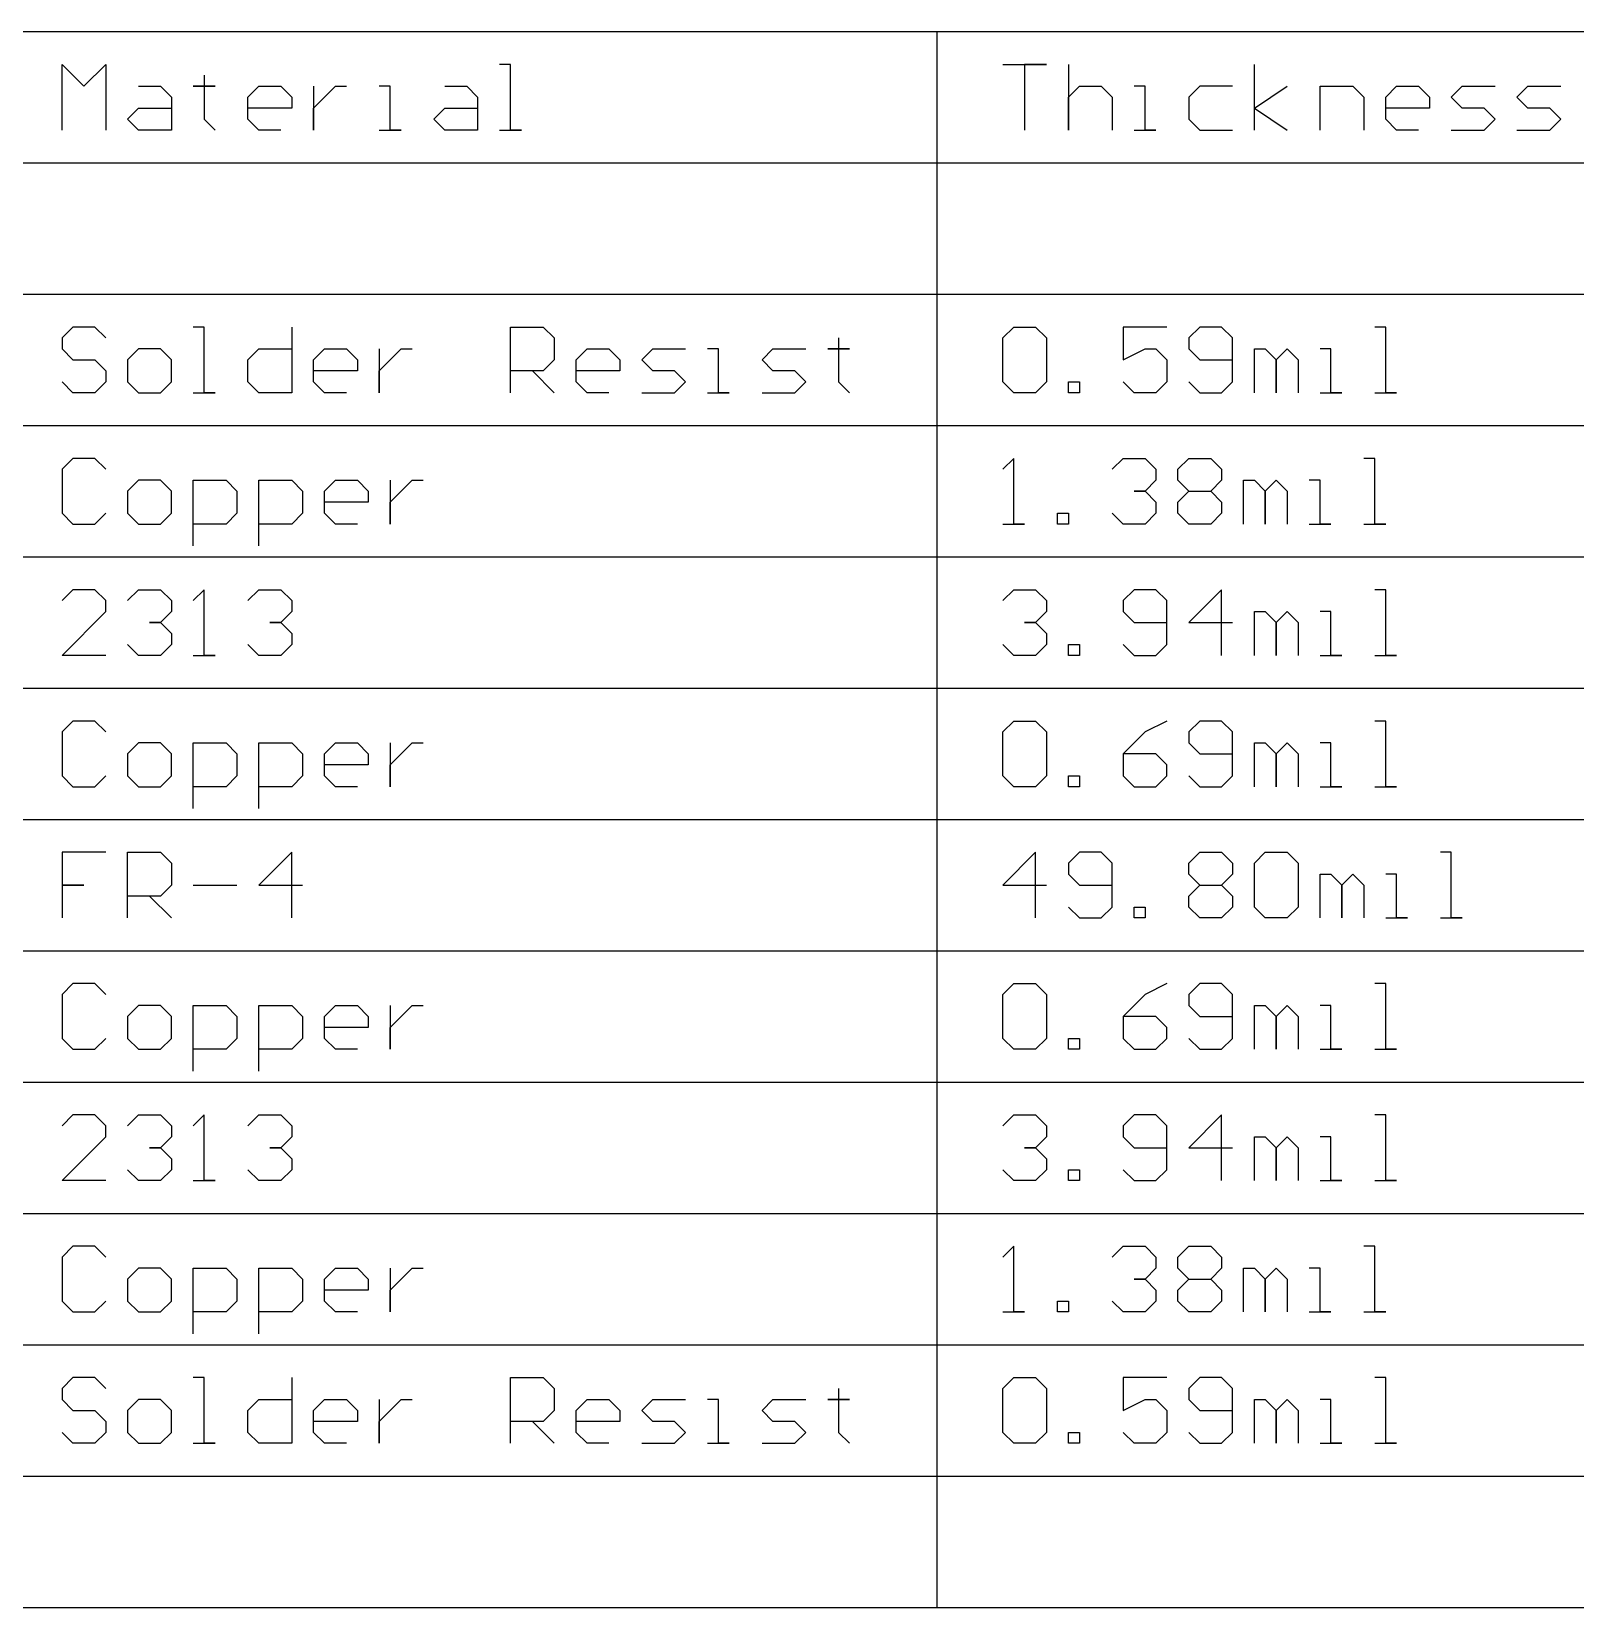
# Model space of a CAD drawing. Header units: millimetres. Extents: x 7.3 to 18.4, y 2.4 to 9.4.
# Drawn here: x 8.694 to 10.105, y 6.072 to 7.513 of the extents above; entities that cross this region are included whole.
import ezdxf

# ---------------------------------------------------------------- set-up
doc = ezdxf.new("R2010")
doc.units = ezdxf.units.MM
doc.header["$MEASUREMENT"] = 0
doc.layers.add('Mechanical1', color=6, linetype='Continuous')

msp = doc.modelspace()

# ---------------------------------------------------------------- linework, layer by layer
at = {"layer": 'Mechanical1'}
for p, q in [((7.3225, 7.5125), (11.8613, 7.5125)), ((9.5219, 6.0725), (9.5219, 7.5125)), ((8.7222, 7.4225), (8.7222, 7.4825)), ((8.7222, 7.4825), (8.7422, 7.4625)), ((8.7422, 7.4625), (8.7621, 7.4825)), ((8.7621, 7.4825), (8.7621, 7.4225)), ((9.132, 7.4825), (9.122, 7.4825)), ((9.132, 7.4225), (9.132, 7.4825)), ((9.5819, 7.4825), (9.6219, 7.4825)), ((9.6219, 7.4825), (9.6019, 7.4825)), ((9.6019, 7.4825), (9.6019, 7.4225)), ((9.6419, 7.4825), (9.6419, 7.4225)), ((9.8118, 7.4225), (9.8118, 7.4825)), ((8.7921, 7.4625), (8.8121, 7.4625)), ((8.8121, 7.4625), (8.8221, 7.4525)), ((8.8521, 7.4625), (8.8421, 7.4625)), ((8.8421, 7.4625), (8.8621, 7.4625)), ((8.8521, 7.4725), (8.8521, 7.4625)), ((8.8621, 7.4625), (8.8521, 7.4625)), ((8.8521, 7.4625), (8.8521, 7.4325)), ((8.8921, 7.4525), (8.9021, 7.4625)), ((8.9021, 7.4625), (8.9221, 7.4625)), ((8.9221, 7.4625), (8.9321, 7.4525)), ((8.9521, 7.4625), (8.9521, 7.4225)), ((8.9621, 7.4525), (8.9721, 7.4625)), ((8.9721, 7.4625), (8.9821, 7.4625)), ((9.0221, 7.4625), (9.0121, 7.4625)), ((9.0221, 7.4225), (9.0221, 7.4625)), ((9.072, 7.4625), (9.092, 7.4625)), ((9.092, 7.4625), (9.102, 7.4525)), ((9.6419, 7.4525), (9.6519, 7.4625)), ((9.6519, 7.4625), (9.6719, 7.4625)), ((9.6719, 7.4625), (9.6819, 7.4525)), ((9.7119, 7.4625), (9.7019, 7.4625)), ((9.7119, 7.4225), (9.7119, 7.4625)), ((9.7619, 7.4625), (9.7519, 7.4525)), ((9.7919, 7.4625), (9.7619, 7.4625)), ((9.8118, 7.4425), (9.8418, 7.4625)), ((9.8718, 7.4225), (9.8718, 7.4625)), ((9.8718, 7.4625), (9.9018, 7.4625)), ((9.9018, 7.4625), (9.9118, 7.4525)), ((9.9318, 7.4525), (9.9418, 7.4625)), ((9.9418, 7.4625), (9.9618, 7.4625)), ((9.9618, 7.4625), (9.9718, 7.4525)), ((9.9918, 7.4525), (10.0018, 7.4625)), ((10.0018, 7.4625), (10.0318, 7.4625)), ((10.0518, 7.4525), (10.0618, 7.4625)), ((10.0618, 7.4625), (10.0918, 7.4625)), ((8.8221, 7.4525), (8.8221, 7.4225)), ((8.8921, 7.4325), (8.8921, 7.4525)), ((8.9321, 7.4525), (8.9321, 7.4425)), ((8.9521, 7.4425), (8.9621, 7.4525)), ((9.102, 7.4525), (9.102, 7.4225)), ((9.6419, 7.4225), (9.6419, 7.4525)), ((9.6819, 7.4525), (9.6819, 7.4225)), ((9.7519, 7.4525), (9.7519, 7.4325)), ((9.9118, 7.4525), (9.9118, 7.4225)), ((9.9318, 7.4325), (9.9318, 7.4525)), ((9.9718, 7.4525), (9.9718, 7.4425)), ((10.0018, 7.4425), (9.9918, 7.4525)), ((10.0618, 7.4425), (10.0518, 7.4525)), ((8.7821, 7.4325), (8.7921, 7.4425)), ((8.7921, 7.4225), (8.7821, 7.4325)), ((8.7921, 7.4425), (8.8221, 7.4425)), ((8.8521, 7.4325), (8.8621, 7.4225)), ((8.9321, 7.4425), (8.8921, 7.4425)), ((8.9021, 7.4225), (8.8921, 7.4325)), ((8.9521, 7.4225), (8.9521, 7.4425)), ((9.062, 7.4325), (9.072, 7.4425)), ((9.072, 7.4225), (9.062, 7.4325)), ((9.072, 7.4425), (9.102, 7.4425)), ((9.7519, 7.4325), (9.7619, 7.4225)), ((9.8118, 7.4425), (9.8418, 7.4225)), ((9.9718, 7.4425), (9.9318, 7.4425)), ((9.9418, 7.4225), (9.9318, 7.4325)), ((10.0218, 7.4425), (10.0018, 7.4425)), ((10.0318, 7.4325), (10.0218, 7.4425)), ((10.0218, 7.4225), (10.0318, 7.4325)), ((10.0818, 7.4425), (10.0618, 7.4425)), ((10.0918, 7.4325), (10.0818, 7.4425)), ((10.0818, 7.4225), (10.0918, 7.4325)), ((8.8221, 7.4225), (8.7921, 7.4225)), ((8.9221, 7.4225), (8.9021, 7.4225)), ((9.0121, 7.4225), (9.0321, 7.4225)), ((9.0321, 7.4225), (9.0221, 7.4225)), ((9.102, 7.4225), (9.072, 7.4225)), ((9.122, 7.4225), (9.142, 7.4225)), ((9.142, 7.4225), (9.132, 7.4225)), ((9.7019, 7.4225), (9.7219, 7.4225)), ((9.7219, 7.4225), (9.7119, 7.4225)), ((9.7619, 7.4225), (9.7919, 7.4225)), ((9.9618, 7.4225), (9.9418, 7.4225)), ((9.9918, 7.4225), (10.0218, 7.4225)), ((10.0518, 7.4225), (10.0818, 7.4225)), ((7.3225, 7.3925), (11.8613, 7.3925)), ((8.6622, 7.2725), (9.5219, 7.2725)), ((9.5219, 7.2725), (10.1718, 7.2725)), ((8.7322, 7.2425), (8.7222, 7.2325)), ((8.7222, 7.2325), (8.7222, 7.2225)), ((8.7521, 7.2425), (8.7322, 7.2425)), ((8.7621, 7.2325), (8.7521, 7.2425)), ((8.8521, 7.2425), (8.8421, 7.2425)), ((8.8521, 7.1825), (8.8521, 7.2425)), ((8.9321, 7.2425), (8.9321, 7.1825)), ((9.132, 7.1825), (9.132, 7.2425)), ((9.132, 7.2425), (9.162, 7.2425)), ((9.162, 7.2425), (9.172, 7.2325)), ((9.172, 7.2325), (9.172, 7.2125)), ((9.4319, 7.2325), (9.4319, 7.2225)), ((9.5819, 7.2325), (9.5919, 7.2425)), ((9.5819, 7.1925), (9.5819, 7.2325)), ((9.5919, 7.2425), (9.6119, 7.2425)), ((9.6119, 7.2425), (9.6219, 7.2325)), ((9.6219, 7.2325), (9.6219, 7.1925)), ((9.7319, 7.2425), (9.6919, 7.2425)), ((9.6919, 7.2425), (9.6919, 7.2125)), ((9.7619, 7.2425), (9.7519, 7.2325)), ((9.7519, 7.2325), (9.7519, 7.2225)), ((9.7819, 7.2425), (9.7619, 7.2425)), ((9.7919, 7.2325), (9.7819, 7.2425)), ((9.7919, 7.1925), (9.7919, 7.2325)), ((9.9318, 7.2425), (9.9218, 7.2425)), ((9.9318, 7.1825), (9.9318, 7.2425)), ((8.7222, 7.2225), (8.7322, 7.2125)), ((8.7921, 7.2225), (8.7821, 7.2125)), ((8.8121, 7.2225), (8.7921, 7.2225)), ((8.8221, 7.2125), (8.8121, 7.2225)), ((8.8921, 7.2125), (8.9021, 7.2225)), ((8.9021, 7.2225), (8.9321, 7.2225)), ((8.9521, 7.2125), (8.9621, 7.2225)), ((8.9621, 7.2225), (8.9821, 7.2225)), ((8.9821, 7.2225), (8.9921, 7.2125)), ((9.0121, 7.2225), (9.0121, 7.1825)), ((9.0221, 7.2125), (9.0321, 7.2225)), ((9.0321, 7.2225), (9.0421, 7.2225)), ((9.192, 7.2125), (9.202, 7.2225)), ((9.202, 7.2225), (9.222, 7.2225)), ((9.222, 7.2225), (9.232, 7.2125)), ((9.252, 7.2125), (9.262, 7.2225)), ((9.262, 7.2225), (9.292, 7.2225)), ((9.322, 7.2225), (9.312, 7.2225)), ((9.322, 7.1825), (9.322, 7.2225)), ((9.362, 7.2125), (9.3719, 7.2225)), ((9.3719, 7.2225), (9.4019, 7.2225)), ((9.4319, 7.2225), (9.4219, 7.2225)), ((9.4219, 7.2225), (9.4419, 7.2225)), ((9.4419, 7.2225), (9.4319, 7.2225)), ((9.4319, 7.2225), (9.4319, 7.1925)), ((9.6919, 7.2125), (9.7119, 7.2225)), ((9.7119, 7.2225), (9.7219, 7.2225)), ((9.7219, 7.2225), (9.7319, 7.2125)), ((9.7519, 7.2225), (9.7619, 7.2125)), ((9.8118, 7.1825), (9.8118, 7.2225)), ((9.8118, 7.2225), (9.8218, 7.2225)), ((9.8218, 7.2225), (9.8318, 7.2125)), ((9.8318, 7.2125), (9.8418, 7.2225)), ((9.8418, 7.2225), (9.8518, 7.2125)), ((9.8818, 7.2225), (9.8718, 7.2225)), ((9.8818, 7.1825), (9.8818, 7.2225)), ((8.7322, 7.2125), (8.7521, 7.2125)), ((8.7521, 7.2125), (8.7621, 7.2025)), ((8.7621, 7.2025), (8.7621, 7.1925)), ((8.7821, 7.2125), (8.7821, 7.1925)), ((8.8221, 7.1925), (8.8221, 7.2125)), ((8.8921, 7.1925), (8.8921, 7.2125)), ((8.9521, 7.1925), (8.9521, 7.2125)), ((8.9921, 7.2025), (8.9521, 7.2025)), ((8.9921, 7.2125), (8.9921, 7.2025)), ((9.0121, 7.2025), (9.0221, 7.2125)), ((9.0121, 7.1825), (9.0121, 7.2025)), ((9.162, 7.2025), (9.132, 7.2025)), ((9.152, 7.2025), (9.172, 7.1825)), ((9.172, 7.2125), (9.162, 7.2025)), ((9.192, 7.1925), (9.192, 7.2125)), ((9.232, 7.2025), (9.192, 7.2025)), ((9.232, 7.2125), (9.232, 7.2025)), ((9.262, 7.2025), (9.252, 7.2125)), ((9.282, 7.2025), (9.262, 7.2025)), ((9.292, 7.1925), (9.282, 7.2025)), ((9.3719, 7.2025), (9.362, 7.2125)), ((9.3919, 7.2025), (9.3719, 7.2025)), ((9.4019, 7.1925), (9.3919, 7.2025)), ((9.7319, 7.2125), (9.7319, 7.1925)), ((9.7619, 7.2125), (9.7919, 7.2125)), ((9.8318, 7.2125), (9.8318, 7.1825)), ((9.8318, 7.1825), (9.8318, 7.2125)), ((9.8518, 7.2125), (9.8518, 7.1825)), ((8.7322, 7.1825), (8.7222, 7.1925)), ((8.7621, 7.1925), (8.7521, 7.1825)), ((8.7821, 7.1925), (8.7921, 7.1825)), ((8.8121, 7.1825), (8.8221, 7.1925)), ((8.9021, 7.1825), (8.8921, 7.1925)), ((8.9621, 7.1825), (8.9521, 7.1925)), ((9.202, 7.1825), (9.192, 7.1925)), ((9.282, 7.1825), (9.292, 7.1925)), ((9.3919, 7.1825), (9.4019, 7.1925)), ((9.4319, 7.1925), (9.4419, 7.1825)), ((9.5919, 7.1825), (9.5819, 7.1925)), ((9.6219, 7.1925), (9.6119, 7.1825)), ((9.6419, 7.1825), (9.6419, 7.1925)), ((9.6419, 7.1925), (9.6519, 7.1925)), ((9.6519, 7.1925), (9.6519, 7.1825)), ((9.7019, 7.1825), (9.6919, 7.1925)), ((9.7319, 7.1925), (9.7219, 7.1825)), ((9.7519, 7.1925), (9.7619, 7.1825)), ((9.7819, 7.1825), (9.7919, 7.1925)), ((8.7521, 7.1825), (8.7322, 7.1825)), ((8.7921, 7.1825), (8.8121, 7.1825)), ((8.8421, 7.1825), (8.8621, 7.1825)), ((8.8621, 7.1825), (8.8521, 7.1825)), ((8.9321, 7.1825), (8.9021, 7.1825)), ((8.9821, 7.1825), (8.9621, 7.1825)), ((9.222, 7.1825), (9.202, 7.1825)), ((9.252, 7.1825), (9.282, 7.1825)), ((9.312, 7.1825), (9.332, 7.1825)), ((9.332, 7.1825), (9.322, 7.1825)), ((9.362, 7.1825), (9.3919, 7.1825)), ((9.6119, 7.1825), (9.5919, 7.1825)), ((9.6519, 7.1825), (9.6419, 7.1825)), ((9.7219, 7.1825), (9.7019, 7.1825)), ((9.7619, 7.1825), (9.7819, 7.1825)), ((9.8718, 7.1825), (9.8918, 7.1825)), ((9.8918, 7.1825), (9.8818, 7.1825)), ((9.9218, 7.1825), (9.9418, 7.1825)), ((9.9418, 7.1825), (9.9318, 7.1825)), ((8.6622, 7.1525), (9.5219, 7.1525)), ((9.5219, 7.1525), (10.1718, 7.1525)), ((8.7322, 7.1225), (8.7222, 7.1125)), ((8.7521, 7.1225), (8.7322, 7.1225)), ((8.7621, 7.1125), (8.7521, 7.1225)), ((9.5919, 7.1225), (9.5819, 7.1125)), ((9.5919, 7.0625), (9.5919, 7.1225)), ((9.6819, 7.1125), (9.6919, 7.1225)), ((9.6919, 7.1225), (9.7119, 7.1225)), ((9.7119, 7.1225), (9.7219, 7.1125)), ((9.7419, 7.1125), (9.7519, 7.1225)), ((9.7519, 7.1225), (9.7719, 7.1225)), ((9.7719, 7.1225), (9.7819, 7.1125)), ((9.9218, 7.1225), (9.9118, 7.1225)), ((9.9218, 7.0625), (9.9218, 7.1225)), ((8.7222, 7.1125), (8.7222, 7.0725)), ((8.7921, 7.1025), (8.7821, 7.0925)), ((8.8121, 7.1025), (8.7921, 7.1025)), ((8.8221, 7.0925), (8.8121, 7.1025)), ((8.8421, 7.0425), (8.8421, 7.1025)), ((8.8421, 7.1025), (8.8721, 7.1025)), ((8.8721, 7.1025), (8.8821, 7.0925)), ((8.9021, 7.0425), (8.9021, 7.1025)), ((8.9021, 7.1025), (8.9321, 7.1025)), ((8.9321, 7.1025), (8.9421, 7.0925)), ((8.9621, 7.0925), (8.9721, 7.1025)), ((8.9721, 7.1025), (8.9921, 7.1025)), ((8.9921, 7.1025), (9.0021, 7.0925)), ((9.0221, 7.1025), (9.0221, 7.0625)), ((9.0321, 7.0925), (9.0421, 7.1025)), ((9.0421, 7.1025), (9.0521, 7.1025)), ((9.7219, 7.1025), (9.7119, 7.0925)), ((9.7219, 7.1125), (9.7219, 7.1025)), ((9.7419, 7.1025), (9.7419, 7.1125)), ((9.7519, 7.0925), (9.7419, 7.1025)), ((9.7819, 7.1025), (9.7719, 7.0925)), ((9.7819, 7.1125), (9.7819, 7.1025)), ((9.8019, 7.0625), (9.8019, 7.1025)), ((9.8019, 7.1025), (9.8118, 7.1025)), ((9.8118, 7.1025), (9.8218, 7.0925)), ((9.8218, 7.0925), (9.8318, 7.1025)), ((9.8318, 7.1025), (9.8418, 7.0925)), ((9.8718, 7.1025), (9.8618, 7.1025)), ((9.8718, 7.0625), (9.8718, 7.1025)), ((8.7821, 7.0925), (8.7821, 7.0725)), ((8.8221, 7.0725), (8.8221, 7.0925)), ((8.8821, 7.0925), (8.8821, 7.0725)), ((8.9421, 7.0925), (8.9421, 7.0725)), ((8.9621, 7.0725), (8.9621, 7.0925)), ((9.0021, 7.0925), (9.0021, 7.0825)), ((9.0221, 7.0825), (9.0321, 7.0925)), ((9.7119, 7.0925), (9.7019, 7.0925)), ((9.7019, 7.0925), (9.7119, 7.0925)), ((9.7119, 7.0925), (9.7219, 7.0825)), ((9.7419, 7.0825), (9.7519, 7.0925)), ((9.7519, 7.0925), (9.7719, 7.0925)), ((9.7719, 7.0925), (9.7819, 7.0825)), ((9.8218, 7.0925), (9.8218, 7.0625)), ((9.8218, 7.0625), (9.8218, 7.0925)), ((9.8418, 7.0925), (9.8418, 7.0625)), ((8.7222, 7.0725), (8.7322, 7.0625)), ((8.7521, 7.0625), (8.7621, 7.0725)), ((8.7821, 7.0725), (8.7921, 7.0625)), ((8.8121, 7.0625), (8.8221, 7.0725)), ((8.8821, 7.0725), (8.8721, 7.0625)), ((8.9421, 7.0725), (8.9321, 7.0625)), ((9.0021, 7.0825), (8.9621, 7.0825)), ((8.9721, 7.0625), (8.9621, 7.0725)), ((9.0221, 7.0625), (9.0221, 7.0825)), ((9.6319, 7.0625), (9.6319, 7.0725)), ((9.6319, 7.0725), (9.6419, 7.0725)), ((9.6419, 7.0725), (9.6419, 7.0625)), ((9.6919, 7.0625), (9.6819, 7.0725)), ((9.7219, 7.0725), (9.7119, 7.0625)), ((9.7219, 7.0825), (9.7219, 7.0725)), ((9.7419, 7.0725), (9.7419, 7.0825)), ((9.7519, 7.0625), (9.7419, 7.0725)), ((9.7819, 7.0725), (9.7719, 7.0625)), ((9.7819, 7.0825), (9.7819, 7.0725)), ((8.7322, 7.0625), (8.7521, 7.0625)), ((8.7921, 7.0625), (8.8121, 7.0625)), ((8.8721, 7.0625), (8.8421, 7.0625)), ((8.9321, 7.0625), (8.9021, 7.0625)), ((8.9921, 7.0625), (8.9721, 7.0625)), ((9.5819, 7.0625), (9.6019, 7.0625)), ((9.6019, 7.0625), (9.5919, 7.0625)), ((9.6419, 7.0625), (9.6319, 7.0625)), ((9.7119, 7.0625), (9.6919, 7.0625)), ((9.7719, 7.0625), (9.7519, 7.0625)), ((9.8618, 7.0625), (9.8818, 7.0625)), ((9.8818, 7.0625), (9.8718, 7.0625)), ((9.9118, 7.0625), (9.9318, 7.0625)), ((9.9318, 7.0625), (9.9218, 7.0625)), ((8.6622, 7.0325), (9.5219, 7.0325)), ((9.5219, 7.0325), (10.1718, 7.0325)), ((8.7322, 7.0025), (8.7222, 6.9925)), ((8.7521, 7.0025), (8.7322, 7.0025)), ((8.7621, 6.9925), (8.7521, 7.0025)), ((8.7821, 6.9925), (8.7921, 7.0025)), ((8.7921, 7.0025), (8.8121, 7.0025)), ((8.8121, 7.0025), (8.8221, 6.9925)), ((8.8521, 7.0025), (8.8421, 6.9925)), ((8.8521, 6.9425), (8.8521, 7.0025)), ((8.8921, 6.9925), (8.9021, 7.0025)), ((8.9021, 7.0025), (8.9221, 7.0025)), ((8.9221, 7.0025), (8.9321, 6.9925)), ((9.5819, 6.9925), (9.5919, 7.0025)), ((9.5919, 7.0025), (9.6119, 7.0025)), ((9.6119, 7.0025), (9.6219, 6.9925)), ((9.7019, 7.0025), (9.6919, 6.9925)), ((9.7219, 7.0025), (9.7019, 7.0025)), ((9.7319, 6.9925), (9.7219, 7.0025)), ((9.7819, 7.0025), (9.7519, 6.9725)), ((9.7819, 6.9425), (9.7819, 7.0025)), ((9.9318, 7.0025), (9.9218, 7.0025)), ((9.9318, 6.9425), (9.9318, 7.0025)), ((8.7621, 6.9825), (8.7621, 6.9925)), ((8.8221, 6.9925), (8.8221, 6.9825)), ((8.9321, 6.9925), (8.9321, 6.9825)), ((9.6219, 6.9925), (9.6219, 6.9825)), ((9.6919, 6.9925), (9.6919, 6.9825)), ((9.7319, 6.9525), (9.7319, 6.9925)), ((8.7222, 6.9425), (8.7621, 6.9825)), ((8.8121, 6.9725), (8.8021, 6.9725)), ((8.8021, 6.9725), (8.8121, 6.9725)), ((8.8221, 6.9825), (8.8121, 6.9725)), ((8.8121, 6.9725), (8.8221, 6.9625)), ((8.9221, 6.9725), (8.9121, 6.9725)), ((8.9121, 6.9725), (8.9221, 6.9725)), ((8.9321, 6.9825), (8.9221, 6.9725)), ((8.9221, 6.9725), (8.9321, 6.9625)), ((9.6119, 6.9725), (9.6019, 6.9725)), ((9.6019, 6.9725), (9.6119, 6.9725)), ((9.6219, 6.9825), (9.6119, 6.9725)), ((9.6119, 6.9725), (9.6219, 6.9625)), ((9.6919, 6.9825), (9.7019, 6.9725)), ((9.7019, 6.9725), (9.7319, 6.9725)), ((9.7519, 6.9725), (9.7919, 6.9725)), ((9.8118, 6.9425), (9.8118, 6.9825)), ((9.8118, 6.9825), (9.8218, 6.9825)), ((9.8218, 6.9825), (9.8318, 6.9725)), ((9.8318, 6.9725), (9.8418, 6.9825)), ((9.8318, 6.9725), (9.8318, 6.9425)), ((9.8318, 6.9425), (9.8318, 6.9725)), ((9.8418, 6.9825), (9.8518, 6.9725)), ((9.8518, 6.9725), (9.8518, 6.9425)), ((9.8818, 6.9825), (9.8718, 6.9825)), ((9.8818, 6.9425), (9.8818, 6.9825)), ((8.8221, 6.9625), (8.8221, 6.9525)), ((8.9321, 6.9625), (8.9321, 6.9525)), ((9.6219, 6.9625), (9.6219, 6.9525)), ((8.7621, 6.9425), (8.7222, 6.9425)), ((8.7921, 6.9425), (8.7821, 6.9525)), ((8.8121, 6.9425), (8.7921, 6.9425)), ((8.8221, 6.9525), (8.8121, 6.9425)), ((8.8421, 6.9425), (8.8621, 6.9425)), ((8.8621, 6.9425), (8.8521, 6.9425)), ((8.9021, 6.9425), (8.8921, 6.9525)), ((8.9221, 6.9425), (8.9021, 6.9425)), ((8.9321, 6.9525), (8.9221, 6.9425)), ((9.5919, 6.9425), (9.5819, 6.9525)), ((9.6119, 6.9425), (9.5919, 6.9425)), ((9.6219, 6.9525), (9.6119, 6.9425)), ((9.6419, 6.9425), (9.6419, 6.9525)), ((9.6419, 6.9525), (9.6519, 6.9525)), ((9.6519, 6.9425), (9.6419, 6.9425)), ((9.6519, 6.9525), (9.6519, 6.9425)), ((9.6919, 6.9525), (9.7019, 6.9425)), ((9.7019, 6.9425), (9.7219, 6.9425)), ((9.7219, 6.9425), (9.7319, 6.9525)), ((9.8718, 6.9425), (9.8918, 6.9425)), ((9.8918, 6.9425), (9.8818, 6.9425)), ((9.9218, 6.9425), (9.9418, 6.9425)), ((9.9418, 6.9425), (9.9318, 6.9425)), ((8.6622, 6.9125), (9.5219, 6.9125)), ((9.5219, 6.9125), (10.1718, 6.9125)), ((8.7322, 6.8825), (8.7222, 6.8725)), ((8.7222, 6.8725), (8.7222, 6.8325)), ((8.7521, 6.8825), (8.7322, 6.8825)), ((8.7621, 6.8725), (8.7521, 6.8825)), ((9.5819, 6.8725), (9.5919, 6.8825)), ((9.5819, 6.8325), (9.5819, 6.8725)), ((9.5919, 6.8825), (9.6119, 6.8825)), ((9.6119, 6.8825), (9.6219, 6.8725)), ((9.6219, 6.8725), (9.6219, 6.8325)), ((9.7119, 6.8725), (9.6919, 6.8525)), ((9.7319, 6.8825), (9.7119, 6.8725)), ((9.7619, 6.8825), (9.7519, 6.8725)), ((9.7519, 6.8725), (9.7519, 6.8625)), ((9.7819, 6.8825), (9.7619, 6.8825)), ((9.7919, 6.8725), (9.7819, 6.8825)), ((9.7919, 6.8325), (9.7919, 6.8725)), ((9.9318, 6.8825), (9.9218, 6.8825)), ((9.9318, 6.8225), (9.9318, 6.8825)), ((8.7921, 6.8625), (8.7821, 6.8525)), ((8.8121, 6.8625), (8.7921, 6.8625)), ((8.8221, 6.8525), (8.8121, 6.8625)), ((8.8421, 6.8025), (8.8421, 6.8625)), ((8.8421, 6.8625), (8.8721, 6.8625)), ((8.8721, 6.8625), (8.8821, 6.8525)), ((8.9021, 6.8025), (8.9021, 6.8625)), ((8.9021, 6.8625), (8.9321, 6.8625)), ((8.9321, 6.8625), (8.9421, 6.8525)), ((8.9621, 6.8525), (8.9721, 6.8625)), ((8.9721, 6.8625), (8.9921, 6.8625)), ((8.9921, 6.8625), (9.0021, 6.8525)), ((9.0221, 6.8625), (9.0221, 6.8225)), ((9.0321, 6.8525), (9.0421, 6.8625)), ((9.0421, 6.8625), (9.0521, 6.8625)), ((9.7519, 6.8625), (9.7619, 6.8525)), ((9.8118, 6.8225), (9.8118, 6.8625)), ((9.8118, 6.8625), (9.8218, 6.8625)), ((9.8218, 6.8625), (9.8318, 6.8525)), ((9.8318, 6.8525), (9.8418, 6.8625)), ((9.8418, 6.8625), (9.8518, 6.8525)), ((9.8818, 6.8625), (9.8718, 6.8625)), ((9.8818, 6.8225), (9.8818, 6.8625)), ((8.7821, 6.8525), (8.7821, 6.8325)), ((8.8221, 6.8325), (8.8221, 6.8525)), ((8.8821, 6.8525), (8.8821, 6.8325)), ((8.9421, 6.8525), (8.9421, 6.8325)), ((8.9621, 6.8325), (8.9621, 6.8525)), ((9.0021, 6.8425), (8.9621, 6.8425)), ((9.0021, 6.8525), (9.0021, 6.8425)), ((9.0221, 6.8425), (9.0321, 6.8525)), ((9.0221, 6.8225), (9.0221, 6.8425)), ((9.6919, 6.8525), (9.6919, 6.8325)), ((9.7219, 6.8525), (9.6919, 6.8525)), ((9.7319, 6.8425), (9.7219, 6.8525)), ((9.7319, 6.8325), (9.7319, 6.8425)), ((9.7619, 6.8525), (9.7919, 6.8525)), ((9.8318, 6.8525), (9.8318, 6.8225)), ((9.8318, 6.8225), (9.8318, 6.8525)), ((9.8518, 6.8525), (9.8518, 6.8225)), ((8.7222, 6.8325), (8.7322, 6.8225)), ((8.7521, 6.8225), (8.7621, 6.8325)), ((8.7821, 6.8325), (8.7921, 6.8225)), ((8.8121, 6.8225), (8.8221, 6.8325)), ((8.8821, 6.8325), (8.8721, 6.8225)), ((8.9421, 6.8325), (8.9321, 6.8225)), ((8.9721, 6.8225), (8.9621, 6.8325)), ((9.5919, 6.8225), (9.5819, 6.8325)), ((9.6219, 6.8325), (9.6119, 6.8225)), ((9.6419, 6.8225), (9.6419, 6.8325)), ((9.6419, 6.8325), (9.6519, 6.8325)), ((9.6519, 6.8325), (9.6519, 6.8225)), ((9.6919, 6.8325), (9.7019, 6.8225)), ((9.7219, 6.8225), (9.7319, 6.8325)), ((9.7519, 6.8325), (9.7619, 6.8225)), ((9.7819, 6.8225), (9.7919, 6.8325)), ((8.7322, 6.8225), (8.7521, 6.8225)), ((8.7921, 6.8225), (8.8121, 6.8225)), ((8.8721, 6.8225), (8.8421, 6.8225)), ((8.9321, 6.8225), (8.9021, 6.8225)), ((8.9921, 6.8225), (8.9721, 6.8225)), ((9.6119, 6.8225), (9.5919, 6.8225)), ((9.6519, 6.8225), (9.6419, 6.8225)), ((9.7019, 6.8225), (9.7219, 6.8225)), ((9.7619, 6.8225), (9.7819, 6.8225)), ((9.8718, 6.8225), (9.8918, 6.8225)), ((9.8918, 6.8225), (9.8818, 6.8225)), ((9.9218, 6.8225), (9.9418, 6.8225)), ((9.9418, 6.8225), (9.9318, 6.8225)), ((8.6622, 6.7925), (9.5219, 6.7925)), ((9.5219, 6.7925), (10.1718, 6.7925)), ((8.7621, 6.7625), (8.7222, 6.7625)), ((8.7222, 6.7625), (8.7222, 6.7325)), ((8.7821, 6.7025), (8.7821, 6.7625)), ((8.7821, 6.7625), (8.8121, 6.7625)), ((8.8121, 6.7625), (8.8221, 6.7525)), ((8.9321, 6.7625), (8.9021, 6.7325)), ((8.9321, 6.7025), (8.9321, 6.7625)), ((9.6119, 6.7625), (9.5819, 6.7325)), ((9.6119, 6.7025), (9.6119, 6.7625)), ((9.6519, 6.7625), (9.6419, 6.7525)), ((9.6719, 6.7625), (9.6519, 6.7625)), ((9.6819, 6.7525), (9.6719, 6.7625)), ((9.7519, 6.7525), (9.7619, 6.7625)), ((9.7619, 6.7625), (9.7819, 6.7625)), ((9.7819, 6.7625), (9.7919, 6.7525)), ((9.8118, 6.7525), (9.8218, 6.7625)), ((9.8218, 6.7625), (9.8418, 6.7625)), ((9.8418, 6.7625), (9.8518, 6.7525)), ((9.9918, 6.7625), (9.9818, 6.7625)), ((9.9918, 6.7025), (9.9918, 6.7625)), ((8.8221, 6.7525), (8.8221, 6.7325)), ((9.6419, 6.7525), (9.6419, 6.7425)), ((9.6419, 6.7425), (9.6519, 6.7325)), ((9.6819, 6.7125), (9.6819, 6.7525)), ((9.7519, 6.7425), (9.7519, 6.7525)), ((9.7619, 6.7325), (9.7519, 6.7425)), ((9.7919, 6.7425), (9.7819, 6.7325)), ((9.7919, 6.7525), (9.7919, 6.7425)), ((9.8118, 6.7125), (9.8118, 6.7525)), ((9.8518, 6.7525), (9.8518, 6.7125)), ((9.8718, 6.7025), (9.8718, 6.7425)), ((9.8718, 6.7425), (9.8818, 6.7425)), ((9.8818, 6.7425), (9.8918, 6.7325)), ((9.8918, 6.7325), (9.9018, 6.7425)), ((9.9018, 6.7425), (9.9118, 6.7325)), ((9.9418, 6.7425), (9.9318, 6.7425)), ((9.9418, 6.7025), (9.9418, 6.7425)), ((8.7222, 6.7325), (8.7422, 6.7325)), ((8.7422, 6.7325), (8.7222, 6.7325)), ((8.7222, 6.7325), (8.7222, 6.7025)), ((8.8221, 6.7325), (8.8121, 6.7225)), ((8.8421, 6.7325), (8.8821, 6.7325)), ((8.9021, 6.7325), (8.9421, 6.7325)), ((9.5819, 6.7325), (9.6219, 6.7325)), ((9.6519, 6.7325), (9.6819, 6.7325)), ((9.7519, 6.7225), (9.7619, 6.7325)), ((9.7619, 6.7325), (9.7819, 6.7325)), ((9.7819, 6.7325), (9.7919, 6.7225)), ((9.8918, 6.7325), (9.8918, 6.7025)), ((9.8918, 6.7025), (9.8918, 6.7325)), ((9.9118, 6.7325), (9.9118, 6.7025)), ((8.8121, 6.7225), (8.7821, 6.7225)), ((8.8021, 6.7225), (8.8221, 6.7025)), ((9.6419, 6.7125), (9.6519, 6.7025)), ((9.6719, 6.7025), (9.6819, 6.7125)), ((9.7019, 6.7025), (9.7019, 6.7125)), ((9.7019, 6.7125), (9.7119, 6.7125)), ((9.7119, 6.7125), (9.7119, 6.7025)), ((9.7519, 6.7125), (9.7519, 6.7225)), ((9.7619, 6.7025), (9.7519, 6.7125)), ((9.7919, 6.7125), (9.7819, 6.7025)), ((9.7919, 6.7225), (9.7919, 6.7125)), ((9.8218, 6.7025), (9.8118, 6.7125)), ((9.8518, 6.7125), (9.8418, 6.7025)), ((9.6519, 6.7025), (9.6719, 6.7025)), ((9.7119, 6.7025), (9.7019, 6.7025)), ((9.7819, 6.7025), (9.7619, 6.7025)), ((9.8418, 6.7025), (9.8218, 6.7025)), ((9.9318, 6.7025), (9.9518, 6.7025)), ((9.9518, 6.7025), (9.9418, 6.7025)), ((9.9818, 6.7025), (10.0018, 6.7025)), ((10.0018, 6.7025), (9.9918, 6.7025)), ((8.6622, 6.6725), (9.5219, 6.6725)), ((9.5219, 6.6725), (10.1718, 6.6725)), ((8.7322, 6.6425), (8.7222, 6.6325)), ((8.7521, 6.6425), (8.7322, 6.6425)), ((8.7621, 6.6325), (8.7521, 6.6425)), ((9.5819, 6.6325), (9.5919, 6.6425)), ((9.5919, 6.6425), (9.6119, 6.6425)), ((9.6119, 6.6425), (9.6219, 6.6325)), ((9.7319, 6.6425), (9.7119, 6.6325)), ((9.7619, 6.6425), (9.7519, 6.6325)), ((9.7819, 6.6425), (9.7619, 6.6425)), ((9.7919, 6.6325), (9.7819, 6.6425)), ((9.9318, 6.6425), (9.9218, 6.6425)), ((9.9318, 6.5825), (9.9318, 6.6425)), ((8.7222, 6.6325), (8.7222, 6.5925)), ((9.5819, 6.5925), (9.5819, 6.6325)), ((9.6219, 6.6325), (9.6219, 6.5925)), ((9.7119, 6.6325), (9.6919, 6.6125)), ((9.7519, 6.6325), (9.7519, 6.6225)), ((9.7919, 6.5925), (9.7919, 6.6325)), ((8.7921, 6.6225), (8.7821, 6.6125)), ((8.7821, 6.6125), (8.7821, 6.5925)), ((8.8121, 6.6225), (8.7921, 6.6225)), ((8.8221, 6.6125), (8.8121, 6.6225)), ((8.8221, 6.5925), (8.8221, 6.6125)), ((8.8421, 6.5625), (8.8421, 6.6225)), ((8.8421, 6.6225), (8.8721, 6.6225)), ((8.8721, 6.6225), (8.8821, 6.6125)), ((8.8821, 6.6125), (8.8821, 6.5925)), ((8.9021, 6.5625), (8.9021, 6.6225)), ((8.9021, 6.6225), (8.9321, 6.6225)), ((8.9321, 6.6225), (8.9421, 6.6125)), ((8.9421, 6.6125), (8.9421, 6.5925)), ((8.9621, 6.6125), (8.9721, 6.6225)), ((8.9621, 6.5925), (8.9621, 6.6125)), ((8.9721, 6.6225), (8.9921, 6.6225)), ((8.9921, 6.6225), (9.0021, 6.6125)), ((9.0021, 6.6125), (9.0021, 6.6025)), ((9.0221, 6.6225), (9.0221, 6.5825)), ((9.0221, 6.6025), (9.0321, 6.6125)), ((9.0321, 6.6125), (9.0421, 6.6225)), ((9.0421, 6.6225), (9.0521, 6.6225)), ((9.6919, 6.6125), (9.6919, 6.5925)), ((9.7219, 6.6125), (9.6919, 6.6125)), ((9.7319, 6.6025), (9.7219, 6.6125)), ((9.7519, 6.6225), (9.7619, 6.6125)), ((9.7619, 6.6125), (9.7919, 6.6125)), ((9.8118, 6.5825), (9.8118, 6.6225)), ((9.8118, 6.6225), (9.8218, 6.6225)), ((9.8218, 6.6225), (9.8318, 6.6125)), ((9.8318, 6.6125), (9.8418, 6.6225)), ((9.8318, 6.6125), (9.8318, 6.5825)), ((9.8318, 6.5825), (9.8318, 6.6125)), ((9.8418, 6.6225), (9.8518, 6.6125)), ((9.8518, 6.6125), (9.8518, 6.5825)), ((9.8818, 6.6225), (9.8718, 6.6225)), ((9.8818, 6.5825), (9.8818, 6.6225)), ((9.0021, 6.6025), (8.9621, 6.6025)), ((9.0221, 6.5825), (9.0221, 6.6025)), ((9.7319, 6.5925), (9.7319, 6.6025)), ((8.7222, 6.5925), (8.7322, 6.5825)), ((8.7322, 6.5825), (8.7521, 6.5825)), ((8.7521, 6.5825), (8.7621, 6.5925)), ((8.7821, 6.5925), (8.7921, 6.5825)), ((8.7921, 6.5825), (8.8121, 6.5825)), ((8.8121, 6.5825), (8.8221, 6.5925)), ((8.8721, 6.5825), (8.8421, 6.5825)), ((8.8821, 6.5925), (8.8721, 6.5825)), ((8.9321, 6.5825), (8.9021, 6.5825)), ((8.9421, 6.5925), (8.9321, 6.5825)), ((8.9721, 6.5825), (8.9621, 6.5925)), ((8.9921, 6.5825), (8.9721, 6.5825)), ((9.5919, 6.5825), (9.5819, 6.5925)), ((9.6119, 6.5825), (9.5919, 6.5825)), ((9.6219, 6.5925), (9.6119, 6.5825)), ((9.6419, 6.5825), (9.6419, 6.5925)), ((9.6419, 6.5925), (9.6519, 6.5925)), ((9.6519, 6.5825), (9.6419, 6.5825)), ((9.6519, 6.5925), (9.6519, 6.5825)), ((9.6919, 6.5925), (9.7019, 6.5825)), ((9.7019, 6.5825), (9.7219, 6.5825)), ((9.7219, 6.5825), (9.7319, 6.5925)), ((9.7519, 6.5925), (9.7619, 6.5825)), ((9.7619, 6.5825), (9.7819, 6.5825)), ((9.7819, 6.5825), (9.7919, 6.5925)), ((9.8718, 6.5825), (9.8918, 6.5825)), ((9.8918, 6.5825), (9.8818, 6.5825)), ((9.9218, 6.5825), (9.9418, 6.5825)), ((9.9418, 6.5825), (9.9318, 6.5825)), ((8.6622, 6.5525), (9.5219, 6.5525)), ((9.5219, 6.5525), (10.1718, 6.5525)), ((8.7322, 6.5225), (8.7222, 6.5125)), ((8.7521, 6.5225), (8.7322, 6.5225)), ((8.7621, 6.5125), (8.7521, 6.5225)), ((8.7621, 6.5025), (8.7621, 6.5125)), ((8.7821, 6.5125), (8.7921, 6.5225)), ((8.7921, 6.5225), (8.8121, 6.5225)), ((8.8121, 6.5225), (8.8221, 6.5125)), ((8.8221, 6.5125), (8.8221, 6.5025)), ((8.8521, 6.5225), (8.8421, 6.5125)), ((8.8521, 6.4625), (8.8521, 6.5225)), ((8.8921, 6.5125), (8.9021, 6.5225)), ((8.9021, 6.5225), (8.9221, 6.5225)), ((8.9221, 6.5225), (8.9321, 6.5125)), ((8.9321, 6.5125), (8.9321, 6.5025)), ((9.5819, 6.5125), (9.5919, 6.5225)), ((9.5919, 6.5225), (9.6119, 6.5225)), ((9.6119, 6.5225), (9.6219, 6.5125)), ((9.6219, 6.5125), (9.6219, 6.5025)), ((9.7019, 6.5225), (9.6919, 6.5125)), ((9.6919, 6.5125), (9.6919, 6.5025)), ((9.7219, 6.5225), (9.7019, 6.5225)), ((9.7319, 6.5125), (9.7219, 6.5225)), ((9.7319, 6.4725), (9.7319, 6.5125)), ((9.7819, 6.5225), (9.7519, 6.4925)), ((9.7819, 6.4625), (9.7819, 6.5225)), ((9.9318, 6.5225), (9.9218, 6.5225)), ((9.9318, 6.4625), (9.9318, 6.5225)), ((8.7222, 6.4625), (8.7621, 6.5025)), ((8.8221, 6.5025), (8.8121, 6.4925)), ((8.9321, 6.5025), (8.9221, 6.4925)), ((9.6219, 6.5025), (9.6119, 6.4925)), ((9.6919, 6.5025), (9.7019, 6.4925)), ((9.8118, 6.4625), (9.8118, 6.5025)), ((9.8118, 6.5025), (9.8218, 6.5025)), ((9.8218, 6.5025), (9.8318, 6.4925)), ((9.8318, 6.4925), (9.8418, 6.5025)), ((9.8418, 6.5025), (9.8518, 6.4925)), ((9.8818, 6.5025), (9.8718, 6.5025)), ((9.8818, 6.4625), (9.8818, 6.5025)), ((8.8121, 6.4925), (8.8021, 6.4925)), ((8.8021, 6.4925), (8.8121, 6.4925)), ((8.8121, 6.4925), (8.8221, 6.4825)), ((8.8221, 6.4825), (8.8221, 6.4725)), ((8.9221, 6.4925), (8.9121, 6.4925)), ((8.9121, 6.4925), (8.9221, 6.4925)), ((8.9221, 6.4925), (8.9321, 6.4825)), ((8.9321, 6.4825), (8.9321, 6.4725)), ((9.6119, 6.4925), (9.6019, 6.4925)), ((9.6019, 6.4925), (9.6119, 6.4925)), ((9.6119, 6.4925), (9.6219, 6.4825)), ((9.6219, 6.4825), (9.6219, 6.4725)), ((9.7019, 6.4925), (9.7319, 6.4925)), ((9.7519, 6.4925), (9.7919, 6.4925)), ((9.8318, 6.4925), (9.8318, 6.4625)), ((9.8318, 6.4625), (9.8318, 6.4925)), ((9.8518, 6.4925), (9.8518, 6.4625)), ((8.7921, 6.4625), (8.7821, 6.4725)), ((8.8221, 6.4725), (8.8121, 6.4625)), ((8.9021, 6.4625), (8.8921, 6.4725)), ((8.9321, 6.4725), (8.9221, 6.4625)), ((9.5919, 6.4625), (9.5819, 6.4725)), ((9.6219, 6.4725), (9.6119, 6.4625)), ((9.6419, 6.4625), (9.6419, 6.4725)), ((9.6419, 6.4725), (9.6519, 6.4725)), ((9.6519, 6.4725), (9.6519, 6.4625)), ((9.6919, 6.4725), (9.7019, 6.4625)), ((9.7219, 6.4625), (9.7319, 6.4725)), ((8.7621, 6.4625), (8.7222, 6.4625)), ((8.8121, 6.4625), (8.7921, 6.4625)), ((8.8421, 6.4625), (8.8621, 6.4625)), ((8.8621, 6.4625), (8.8521, 6.4625)), ((8.9221, 6.4625), (8.9021, 6.4625)), ((9.6119, 6.4625), (9.5919, 6.4625)), ((9.6519, 6.4625), (9.6419, 6.4625)), ((9.7019, 6.4625), (9.7219, 6.4625)), ((9.8718, 6.4625), (9.8918, 6.4625)), ((9.8918, 6.4625), (9.8818, 6.4625)), ((9.9218, 6.4625), (9.9418, 6.4625)), ((9.9418, 6.4625), (9.9318, 6.4625)), ((8.6622, 6.4325), (9.5219, 6.4325)), ((9.5219, 6.4325), (10.1718, 6.4325)), ((8.7322, 6.4025), (8.7222, 6.3925)), ((8.7521, 6.4025), (8.7322, 6.4025)), ((8.7621, 6.3925), (8.7521, 6.4025)), ((9.5919, 6.4025), (9.5819, 6.3925)), ((9.5919, 6.3425), (9.5919, 6.4025)), ((9.6819, 6.3925), (9.6919, 6.4025)), ((9.6919, 6.4025), (9.7119, 6.4025)), ((9.7119, 6.4025), (9.7219, 6.3925)), ((9.7419, 6.3925), (9.7519, 6.4025)), ((9.7519, 6.4025), (9.7719, 6.4025)), ((9.7719, 6.4025), (9.7819, 6.3925)), ((9.9218, 6.4025), (9.9118, 6.4025)), ((9.9218, 6.3425), (9.9218, 6.4025)), ((8.7222, 6.3925), (8.7222, 6.3525)), ((8.7921, 6.3825), (8.7821, 6.3725)), ((8.8121, 6.3825), (8.7921, 6.3825)), ((8.8221, 6.3725), (8.8121, 6.3825)), ((8.8421, 6.3225), (8.8421, 6.3825)), ((8.8421, 6.3825), (8.8721, 6.3825)), ((8.8721, 6.3825), (8.8821, 6.3725)), ((8.9021, 6.3225), (8.9021, 6.3825)), ((8.9021, 6.3825), (8.9321, 6.3825)), ((8.9321, 6.3825), (8.9421, 6.3725)), ((8.9621, 6.3725), (8.9721, 6.3825)), ((8.9721, 6.3825), (8.9921, 6.3825)), ((8.9921, 6.3825), (9.0021, 6.3725)), ((9.0221, 6.3825), (9.0221, 6.3425)), ((9.0321, 6.3725), (9.0421, 6.3825)), ((9.0421, 6.3825), (9.0521, 6.3825)), ((9.7219, 6.3825), (9.7119, 6.3725)), ((9.7219, 6.3925), (9.7219, 6.3825)), ((9.7419, 6.3825), (9.7419, 6.3925)), ((9.7519, 6.3725), (9.7419, 6.3825)), ((9.7819, 6.3825), (9.7719, 6.3725)), ((9.7819, 6.3925), (9.7819, 6.3825)), ((9.8019, 6.3425), (9.8019, 6.3825)), ((9.8019, 6.3825), (9.8118, 6.3825)), ((9.8118, 6.3825), (9.8218, 6.3725)), ((9.8218, 6.3725), (9.8318, 6.3825)), ((9.8318, 6.3825), (9.8418, 6.3725)), ((9.8718, 6.3825), (9.8618, 6.3825)), ((9.8718, 6.3425), (9.8718, 6.3825)), ((8.7821, 6.3725), (8.7821, 6.3525)), ((8.8221, 6.3525), (8.8221, 6.3725)), ((8.8821, 6.3725), (8.8821, 6.3525)), ((8.9421, 6.3725), (8.9421, 6.3525)), ((8.9621, 6.3525), (8.9621, 6.3725)), ((9.0021, 6.3725), (9.0021, 6.3625)), ((9.0221, 6.3625), (9.0321, 6.3725)), ((9.7119, 6.3725), (9.7019, 6.3725)), ((9.7019, 6.3725), (9.7119, 6.3725)), ((9.7119, 6.3725), (9.7219, 6.3625)), ((9.7419, 6.3625), (9.7519, 6.3725)), ((9.7519, 6.3725), (9.7719, 6.3725)), ((9.7719, 6.3725), (9.7819, 6.3625)), ((9.8218, 6.3725), (9.8218, 6.3425)), ((9.8218, 6.3425), (9.8218, 6.3725)), ((9.8418, 6.3725), (9.8418, 6.3425)), ((8.7222, 6.3525), (8.7322, 6.3425)), ((8.7521, 6.3425), (8.7621, 6.3525)), ((8.7821, 6.3525), (8.7921, 6.3425)), ((8.8121, 6.3425), (8.8221, 6.3525)), ((8.8821, 6.3525), (8.8721, 6.3425)), ((8.9421, 6.3525), (8.9321, 6.3425)), ((9.0021, 6.3625), (8.9621, 6.3625)), ((8.9721, 6.3425), (8.9621, 6.3525)), ((9.0221, 6.3425), (9.0221, 6.3625)), ((9.6319, 6.3425), (9.6319, 6.3525)), ((9.6319, 6.3525), (9.6419, 6.3525)), ((9.6419, 6.3525), (9.6419, 6.3425)), ((9.6919, 6.3425), (9.6819, 6.3525)), ((9.7219, 6.3525), (9.7119, 6.3425)), ((9.7219, 6.3625), (9.7219, 6.3525)), ((9.7419, 6.3525), (9.7419, 6.3625)), ((9.7519, 6.3425), (9.7419, 6.3525)), ((9.7819, 6.3525), (9.7719, 6.3425)), ((9.7819, 6.3625), (9.7819, 6.3525)), ((8.7322, 6.3425), (8.7521, 6.3425)), ((8.7921, 6.3425), (8.8121, 6.3425)), ((8.8721, 6.3425), (8.8421, 6.3425)), ((8.9321, 6.3425), (8.9021, 6.3425)), ((8.9921, 6.3425), (8.9721, 6.3425)), ((9.5819, 6.3425), (9.6019, 6.3425)), ((9.6019, 6.3425), (9.5919, 6.3425)), ((9.6419, 6.3425), (9.6319, 6.3425)), ((9.7119, 6.3425), (9.6919, 6.3425)), ((9.7719, 6.3425), (9.7519, 6.3425)), ((9.8618, 6.3425), (9.8818, 6.3425)), ((9.8818, 6.3425), (9.8718, 6.3425)), ((9.9118, 6.3425), (9.9318, 6.3425)), ((9.9318, 6.3425), (9.9218, 6.3425)), ((8.6622, 6.3125), (9.5219, 6.3125)), ((9.5219, 6.3125), (10.1718, 6.3125)), ((8.7322, 6.2825), (8.7222, 6.2725)), ((8.7521, 6.2825), (8.7322, 6.2825)), ((8.7621, 6.2725), (8.7521, 6.2825)), ((8.8521, 6.2825), (8.8421, 6.2825)), ((8.8521, 6.2225), (8.8521, 6.2825)), ((8.9321, 6.2825), (8.9321, 6.2225)), ((9.132, 6.2225), (9.132, 6.2825)), ((9.132, 6.2825), (9.162, 6.2825)), ((9.162, 6.2825), (9.172, 6.2725)), ((9.5819, 6.2725), (9.5919, 6.2825)), ((9.5919, 6.2825), (9.6119, 6.2825)), ((9.6119, 6.2825), (9.6219, 6.2725)), ((9.7319, 6.2825), (9.6919, 6.2825)), ((9.6919, 6.2825), (9.6919, 6.2525)), ((9.7619, 6.2825), (9.7519, 6.2725)), ((9.7819, 6.2825), (9.7619, 6.2825)), ((9.7919, 6.2725), (9.7819, 6.2825)), ((9.9318, 6.2825), (9.9218, 6.2825)), ((9.9318, 6.2225), (9.9318, 6.2825)), ((8.7222, 6.2725), (8.7222, 6.2625)), ((9.172, 6.2725), (9.172, 6.2525)), ((9.4319, 6.2725), (9.4319, 6.2625)), ((9.5819, 6.2325), (9.5819, 6.2725)), ((9.6219, 6.2725), (9.6219, 6.2325)), ((9.7519, 6.2725), (9.7519, 6.2625)), ((9.7919, 6.2325), (9.7919, 6.2725)), ((8.7222, 6.2625), (8.7322, 6.2525)), ((8.7322, 6.2525), (8.7521, 6.2525)), ((8.7521, 6.2525), (8.7621, 6.2425)), ((8.7921, 6.2625), (8.7821, 6.2525)), ((8.7821, 6.2525), (8.7821, 6.2325)), ((8.8121, 6.2625), (8.7921, 6.2625)), ((8.8221, 6.2525), (8.8121, 6.2625)), ((8.8221, 6.2325), (8.8221, 6.2525)), ((8.8921, 6.2525), (8.9021, 6.2625)), ((8.8921, 6.2325), (8.8921, 6.2525)), ((8.9021, 6.2625), (8.9321, 6.2625)), ((8.9521, 6.2525), (8.9621, 6.2625)), ((8.9521, 6.2325), (8.9521, 6.2525)), ((8.9621, 6.2625), (8.9821, 6.2625)), ((8.9821, 6.2625), (8.9921, 6.2525)), ((8.9921, 6.2525), (8.9921, 6.2425)), ((9.0121, 6.2625), (9.0121, 6.2225)), ((9.0121, 6.2425), (9.0221, 6.2525)), ((9.0221, 6.2525), (9.0321, 6.2625)), ((9.0321, 6.2625), (9.0421, 6.2625)), ((9.172, 6.2525), (9.162, 6.2425)), ((9.192, 6.2525), (9.202, 6.2625)), ((9.192, 6.2325), (9.192, 6.2525)), ((9.202, 6.2625), (9.222, 6.2625)), ((9.222, 6.2625), (9.232, 6.2525)), ((9.232, 6.2525), (9.232, 6.2425)), ((9.252, 6.2525), (9.262, 6.2625)), ((9.262, 6.2425), (9.252, 6.2525)), ((9.262, 6.2625), (9.292, 6.2625)), ((9.322, 6.2625), (9.312, 6.2625)), ((9.322, 6.2225), (9.322, 6.2625)), ((9.362, 6.2525), (9.3719, 6.2625)), ((9.3719, 6.2425), (9.362, 6.2525)), ((9.3719, 6.2625), (9.4019, 6.2625)), ((9.4319, 6.2625), (9.4219, 6.2625)), ((9.4219, 6.2625), (9.4419, 6.2625)), ((9.4419, 6.2625), (9.4319, 6.2625)), ((9.4319, 6.2625), (9.4319, 6.2325)), ((9.6919, 6.2525), (9.7119, 6.2625)), ((9.7119, 6.2625), (9.7219, 6.2625)), ((9.7219, 6.2625), (9.7319, 6.2525)), ((9.7319, 6.2525), (9.7319, 6.2325)), ((9.7519, 6.2625), (9.7619, 6.2525)), ((9.7619, 6.2525), (9.7919, 6.2525)), ((9.8118, 6.2225), (9.8118, 6.2625)), ((9.8118, 6.2625), (9.8218, 6.2625)), ((9.8218, 6.2625), (9.8318, 6.2525)), ((9.8318, 6.2525), (9.8418, 6.2625)), ((9.8318, 6.2525), (9.8318, 6.2225)), ((9.8318, 6.2225), (9.8318, 6.2525)), ((9.8418, 6.2625), (9.8518, 6.2525)), ((9.8518, 6.2525), (9.8518, 6.2225)), ((9.8818, 6.2625), (9.8718, 6.2625)), ((9.8818, 6.2225), (9.8818, 6.2625)), ((8.7621, 6.2425), (8.7621, 6.2325)), ((8.9921, 6.2425), (8.9521, 6.2425)), ((9.0121, 6.2225), (9.0121, 6.2425)), ((9.162, 6.2425), (9.132, 6.2425)), ((9.152, 6.2425), (9.172, 6.2225)), ((9.232, 6.2425), (9.192, 6.2425)), ((9.282, 6.2425), (9.262, 6.2425)), ((9.292, 6.2325), (9.282, 6.2425)), ((9.3919, 6.2425), (9.3719, 6.2425)), ((9.4019, 6.2325), (9.3919, 6.2425)), ((8.7322, 6.2225), (8.7222, 6.2325)), ((8.7521, 6.2225), (8.7322, 6.2225)), ((8.7621, 6.2325), (8.7521, 6.2225)), ((8.7821, 6.2325), (8.7921, 6.2225)), ((8.7921, 6.2225), (8.8121, 6.2225)), ((8.8121, 6.2225), (8.8221, 6.2325)), ((8.8421, 6.2225), (8.8621, 6.2225)), ((8.8621, 6.2225), (8.8521, 6.2225)), ((8.9021, 6.2225), (8.8921, 6.2325)), ((8.9321, 6.2225), (8.9021, 6.2225)), ((8.9621, 6.2225), (8.9521, 6.2325)), ((8.9821, 6.2225), (8.9621, 6.2225)), ((9.202, 6.2225), (9.192, 6.2325)), ((9.222, 6.2225), (9.202, 6.2225)), ((9.252, 6.2225), (9.282, 6.2225)), ((9.282, 6.2225), (9.292, 6.2325)), ((9.312, 6.2225), (9.332, 6.2225)), ((9.332, 6.2225), (9.322, 6.2225)), ((9.362, 6.2225), (9.3919, 6.2225)), ((9.3919, 6.2225), (9.4019, 6.2325)), ((9.4319, 6.2325), (9.4419, 6.2225)), ((9.5919, 6.2225), (9.5819, 6.2325)), ((9.6119, 6.2225), (9.5919, 6.2225)), ((9.6219, 6.2325), (9.6119, 6.2225)), ((9.6419, 6.2225), (9.6419, 6.2325)), ((9.6419, 6.2325), (9.6519, 6.2325)), ((9.6519, 6.2225), (9.6419, 6.2225)), ((9.6519, 6.2325), (9.6519, 6.2225)), ((9.7019, 6.2225), (9.6919, 6.2325)), ((9.7219, 6.2225), (9.7019, 6.2225)), ((9.7319, 6.2325), (9.7219, 6.2225)), ((9.7519, 6.2325), (9.7619, 6.2225)), ((9.7619, 6.2225), (9.7819, 6.2225)), ((9.7819, 6.2225), (9.7919, 6.2325)), ((9.8718, 6.2225), (9.8918, 6.2225)), ((9.8918, 6.2225), (9.8818, 6.2225)), ((9.9218, 6.2225), (9.9418, 6.2225)), ((9.9418, 6.2225), (9.9318, 6.2225)), ((8.6622, 6.1925), (9.5219, 6.1925)), ((9.5219, 6.1925), (10.1718, 6.1925)), ((8.6622, 6.0725), (9.5219, 6.0725)), ((9.5219, 6.0725), (10.1718, 6.0725))]:
    msp.add_line(p, q, dxfattribs=at)

doc.saveas('drawing.dxf')
